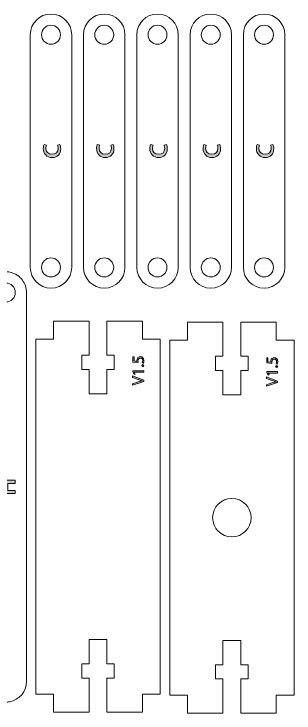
# Model space of a CAD drawing. Header units: inches. Extents: x 104 to 506, y 5 to 299.
# Drawn here: x 195.5 to 242.8, y 5.2 to 123.3 of the extents above; entities that cross this region are included whole.
import ezdxf

# ---------------------------------------------------------------- set-up
doc = ezdxf.new("R2010")
doc.units = ezdxf.units.IN
doc.header["$MEASUREMENT"] = 0
doc.layers.add('Ebene 1', color=7, linetype='Continuous')

# ---------------------------------------------------------------- blocks, each defined once
blk = doc.blocks.new('block 35')
at = {"layer": 'Ebene 1'}
h = blk.add_hatch(color=250, dxfattribs=at)
h.dxf.hatch_style = 2
h.paths.add_polyline_path([(179.39, 30.53), (181.77, 32.1), (182.06, 31.67), (179.68, 30.1)])
at = {"layer": 'Ebene 1', "lineweight": 0}
blk.add_lwpolyline([(179.39, 30.53), (181.77, 32.1), (182.06, 31.67), (179.68, 30.1), (179.39, 30.53)], dxfattribs=at)
blk = doc.blocks.new('block 36')
at = {"layer": 'Ebene 1'}
h = blk.add_hatch(color=250, dxfattribs=at)
h.dxf.hatch_style = 2
edge = h.paths.add_edge_path()
edge.add_spline(control_points=[(182.41, 63.57), (182.33, 63.4), (182.13, 63.09), (181.85, 62.83), (181.49, 62.5), (181.14, 62.35), (180.77, 62.35), (180.42, 62.36), (180.05, 62.54), (179.76, 62.86), (179.15, 63.52), (179.24, 64.38), (179.93, 65.02), (180.19, 65.26), (180.44, 65.39), (180.58, 65.43), (180.58, 65.43), (180.78, 65.05), (180.78, 65.05), (180.62, 64.99), (180.44, 64.9), (180.22, 64.7), (179.77, 64.29), (179.7, 63.73), (180.15, 63.25), (180.59, 62.77), (181.14, 62.75), (181.58, 63.15), (181.71, 63.28), (181.8, 63.39), (181.83, 63.46), (181.83, 63.46), (181.35, 63.99), (181.35, 63.99), (181.35, 63.99), (180.97, 63.65), (180.97, 63.65), (180.97, 63.65), (180.7, 63.95), (180.7, 63.95), (180.7, 63.95), (181.44, 64.63), (181.44, 64.63), (181.44, 64.63), (182.41, 63.57), (182.41, 63.57)], knot_values=[0, 0, 0, 0, 1, 1, 1, 2, 2, 2, 3, 3, 3, 4, 4, 4, 5, 5, 5, 6, 6, 6, 7, 7, 7, 8, 8, 8, 9, 9, 9, 10, 10, 10, 11, 11, 11, 12, 12, 12, 13, 13, 13, 14, 14, 14, 15, 15, 15, 15], degree=3, periodic=1)
at = {"layer": 'Ebene 1', "lineweight": 0}
blk.add_open_spline([(182.41, 63.57), (182.33, 63.4), (182.13, 63.09), (181.85, 62.83), (181.49, 62.5), (181.14, 62.35), (180.77, 62.35), (180.42, 62.36), (180.05, 62.54), (179.76, 62.86), (179.15, 63.52), (179.24, 64.38), (179.93, 65.02), (180.19, 65.26), (180.44, 65.39), (180.58, 65.43), (180.58, 65.43), (180.78, 65.05), (180.78, 65.05), (180.62, 64.99), (180.44, 64.9), (180.22, 64.7), (179.77, 64.29), (179.7, 63.73), (180.15, 63.25), (180.59, 62.77), (181.14, 62.75), (181.58, 63.15), (181.71, 63.28), (181.8, 63.39), (181.83, 63.46), (181.83, 63.46), (181.35, 63.99), (181.35, 63.99), (181.35, 63.99), (180.97, 63.65), (180.97, 63.65), (180.97, 63.65), (180.7, 63.95), (180.7, 63.95), (180.7, 63.95), (181.44, 64.63), (181.44, 64.63), (181.44, 64.63), (182.41, 63.57), (182.41, 63.57)], degree=3, knots=[0, 0, 0, 0, 1, 1, 1, 2, 2, 2, 3, 3, 3, 4, 4, 4, 5, 5, 5, 6, 6, 6, 7, 7, 7, 8, 8, 8, 9, 9, 9, 10, 10, 10, 11, 11, 11, 12, 12, 12, 13, 13, 13, 14, 14, 14, 15, 15, 15, 15], dxfattribs=at)
blk = doc.blocks.new('block 37')
at = {"layer": 'Ebene 1'}
h = blk.add_hatch(color=250, dxfattribs=at)
h.dxf.hatch_style = 2
h.paths.add_polyline_path([(192.84, 42.81), (193.98, 42.81), (193.98, 44.02), (192.84, 44.02), (192.84, 44.54), (195.69, 44.54), (195.69, 44.02), (194.43, 44.02), (194.43, 42.81), (195.69, 42.81), (195.69, 42.29), (192.84, 42.29)])
at = {"layer": 'Ebene 1', "lineweight": 0}
blk.add_lwpolyline([(192.84, 42.81), (193.98, 42.81), (193.98, 44.02), (192.84, 44.02), (192.84, 44.54), (195.69, 44.54), (195.69, 44.02), (194.43, 44.02), (194.43, 42.81), (195.69, 42.81), (195.69, 42.29), (192.84, 42.29), (192.84, 42.81)], dxfattribs=at)
blk = doc.blocks.new('block 34')
at = {"layer": 'Ebene 1', "lineweight": 0}
blk.add_lwpolyline([(171.61, 50.89), (190.59, 68.32), (190.59, 22.18), (171.61, 50.89)], dxfattribs=at)
for points, knots in [([(196.48, 78.82), (196.44, 78.86), (196.39, 78.9), (196.34, 78.94), (196.32, 78.96), (196.3, 78.98), (196.27, 79), (194.95, 80.07), (193, 80.04), (191.71, 78.86), (191.71, 78.86), (164.68, 54.03), (164.68, 54.03), (164.12, 53.51), (163.76, 52.85), (163.62, 52.15), (163.62, 52.14), (163.62, 52.13), (163.62, 52.12), (163.6, 52.02), (163.58, 51.93), (163.57, 51.84), (163.57, 51.8), (163.57, 51.77), (163.57, 51.74), (163.56, 51.67), (163.55, 51.6), (163.55, 51.53), (163.55, 51.47), (163.55, 51.41), (163.55, 51.35), (163.56, 51.31), (163.56, 51.26), (163.56, 51.22), (163.56, 51.14), (163.57, 51.06), (163.58, 50.98), (163.59, 50.95), (163.59, 50.93), (163.59, 50.9), (163.61, 50.81), (163.63, 50.71), (163.65, 50.62), (163.65, 50.61), (163.66, 50.6), (163.66, 50.59), (163.75, 50.21), (163.91, 49.85), (164.13, 49.51), (164.13, 49.51), (191.16, 8.63), (191.16, 8.63), (191.76, 7.72), (192.72, 7.18), (193.73, 7.08), (193.74, 7.08), (193.74, 7.08), (193.75, 7.08), (193.86, 7.07), (193.96, 7.07), (194.07, 7.07), (194.08, 7.07), (194.08, 7.06), (194.09, 7.06), (194.14, 7.06), (194.19, 7.07), (194.24, 7.07), (194.3, 7.07), (194.35, 7.08), (194.4, 7.08), (194.5, 7.09), (194.6, 7.1), (194.69, 7.12), (194.7, 7.12), (194.71, 7.12), (194.72, 7.12), (196.35, 7.42), (197.59, 8.85), (197.59, 10.56), (197.59, 10.56), (197.59, 76.26), (197.59, 76.26), (197.59, 77.05), (197.33, 77.77), (196.89, 78.35), (196.89, 78.36), (196.88, 78.37), (196.87, 78.39), (196.81, 78.46), (196.75, 78.53), (196.69, 78.6), (196.68, 78.62), (196.67, 78.63), (196.65, 78.65), (196.64, 78.66), (196.63, 78.67), (196.62, 78.68), (196.58, 78.73), (196.53, 78.77), (196.48, 78.82)], [0, 0, 0, 0, 1, 1, 1, 2, 2, 2, 3, 3, 3, 4, 4, 4, 5, 5, 5, 6, 6, 6, 7, 7, 7, 8, 8, 8, 9, 9, 9, 10, 10, 10, 11, 11, 11, 12, 12, 12, 13, 13, 13, 14, 14, 14, 15, 15, 15, 16, 16, 16, 17, 17, 17, 18, 18, 18, 19, 19, 19, 20, 20, 20, 21, 21, 21, 22, 22, 22, 23, 23, 23, 24, 24, 24, 25, 25, 25, 26, 26, 26, 27, 27, 27, 28, 28, 28, 29, 29, 29, 30, 30, 30, 31, 31, 31, 32, 32, 32, 33, 33, 33, 33]), ([(194.09, 77.86), (194.98, 77.86), (195.69, 77.15), (195.69, 76.26), (195.69, 75.38), (194.98, 74.66), (194.09, 74.66), (193.21, 74.66), (192.49, 75.38), (192.49, 76.26), (192.49, 77.15), (193.21, 77.86), (194.09, 77.86)], [0, 0, 0, 0, 1, 1, 1, 2, 2, 2, 3, 3, 3, 4, 4, 4, 4]), ([(166.17, 52.77), (166.9, 53.26), (167.9, 53.06), (168.38, 52.32), (168.87, 51.58), (168.67, 50.59), (167.93, 50.1), (167.2, 49.62), (166.2, 49.82), (165.72, 50.55), (165.23, 51.29), (165.43, 52.28), (166.17, 52.77)], [0, 0, 0, 0, 1, 1, 1, 2, 2, 2, 3, 3, 3, 4, 4, 4, 4])]:
    blk.add_open_spline(points, degree=3, knots=knots, dxfattribs=at)
at = {"layer": 'Ebene 1'}
for name in ['block 36', 'block 37', 'block 35']:
    blk.add_blockref(name, (0, 0), dxfattribs=at)
blk = doc.blocks.new('block 77')
at = {"layer": 'Ebene 1'}
h = blk.add_hatch(color=250, dxfattribs=at)
h.dxf.hatch_style = 2
edge = h.paths.add_edge_path()
edge.add_spline(control_points=[(239.23, 101.25), (239.3, 101.13), (239.36, 100.86), (239.36, 100.52), (239.36, 99.61), (238.79, 99.06), (237.93, 99.06), (236.99, 99.06), (236.42, 99.71), (236.42, 100.59), (236.42, 100.93), (236.49, 101.17), (236.55, 101.28), (236.55, 101.28), (236.96, 101.16), (236.96, 101.16), (236.9, 101.03), (236.85, 100.84), (236.85, 100.61), (236.85, 100.03), (237.22, 99.61), (237.9, 99.61), (238.53, 99.61), (238.93, 99.98), (238.93, 100.6), (238.93, 100.81), (238.89, 101.03), (238.82, 101.17), (238.82, 101.17), (239.23, 101.25), (239.23, 101.25)], knot_values=[0, 0, 0, 0, 1, 1, 1, 2, 2, 2, 3, 3, 3, 4, 4, 4, 5, 5, 5, 6, 6, 6, 7, 7, 7, 8, 8, 8, 9, 9, 9, 10, 10, 10, 10], degree=3, periodic=1)
at = {"layer": 'Ebene 1', "lineweight": 0}
blk.add_open_spline([(239.23, 101.25), (239.3, 101.13), (239.36, 100.86), (239.36, 100.52), (239.36, 99.61), (238.79, 99.06), (237.93, 99.06), (236.99, 99.06), (236.42, 99.71), (236.42, 100.59), (236.42, 100.93), (236.49, 101.17), (236.55, 101.28), (236.55, 101.28), (236.96, 101.16), (236.96, 101.16), (236.9, 101.03), (236.85, 100.84), (236.85, 100.61), (236.85, 100.03), (237.22, 99.61), (237.9, 99.61), (238.53, 99.61), (238.93, 99.98), (238.93, 100.6), (238.93, 100.81), (238.89, 101.03), (238.82, 101.17), (238.82, 101.17), (239.23, 101.25), (239.23, 101.25)], degree=3, knots=[0, 0, 0, 0, 1, 1, 1, 2, 2, 2, 3, 3, 3, 4, 4, 4, 5, 5, 5, 6, 6, 6, 7, 7, 7, 8, 8, 8, 9, 9, 9, 10, 10, 10, 10], dxfattribs=at)
blk = doc.blocks.new('block 76')
at = {"layer": 'Ebene 1', "lineweight": 0}
for points, knots in [([(237.72, 123.3), (239.65, 123.3), (241.22, 121.74), (241.22, 119.8), (241.22, 119.8), (241.22, 80.5), (241.22, 80.5), (241.22, 78.57), (239.65, 77), (237.72, 77), (237.72, 77), (237.72, 77), (237.72, 77), (235.79, 77), (234.22, 78.57), (234.22, 80.5), (234.22, 80.5), (234.22, 119.8), (234.22, 119.8), (234.22, 121.74), (235.78, 123.3), (237.72, 123.3), (237.72, 123.3), (237.72, 123.3), (237.72, 123.3)], [0, 0, 0, 0, 1, 1, 1, 2, 2, 2, 3, 3, 3, 4, 4, 4, 5, 5, 5, 6, 6, 6, 7, 7, 7, 8, 8, 8, 8]), ([(237.72, 121.4), (238.6, 121.4), (239.32, 120.69), (239.32, 119.8), (239.32, 118.92), (238.6, 118.2), (237.72, 118.2), (236.83, 118.2), (236.12, 118.92), (236.12, 119.8), (236.12, 120.69), (236.83, 121.4), (237.72, 121.4)], [0, 0, 0, 0, 1, 1, 1, 2, 2, 2, 3, 3, 3, 4, 4, 4, 4]), ([(237.72, 82.1), (238.6, 82.1), (239.32, 81.39), (239.32, 80.5), (239.32, 79.62), (238.6, 78.9), (237.72, 78.9), (236.83, 78.9), (236.12, 79.62), (236.12, 80.5), (236.12, 81.39), (236.83, 82.1), (237.72, 82.1)], [0, 0, 0, 0, 1, 1, 1, 2, 2, 2, 3, 3, 3, 4, 4, 4, 4])]:
    blk.add_open_spline(points, degree=3, knots=knots, dxfattribs=at)
at = {"layer": 'Ebene 1'}
blk.add_blockref('block 77', (0, 0), dxfattribs=at)
blk = doc.blocks.new('block 79')
at = {"layer": 'Ebene 1'}
h = blk.add_hatch(color=250, dxfattribs=at)
h.dxf.hatch_style = 2
edge = h.paths.add_edge_path()
edge.add_spline(control_points=[(221.23, 101.25), (221.3, 101.13), (221.36, 100.86), (221.36, 100.52), (221.36, 99.61), (220.79, 99.06), (219.93, 99.06), (218.99, 99.06), (218.42, 99.71), (218.42, 100.59), (218.42, 100.93), (218.49, 101.17), (218.55, 101.28), (218.55, 101.28), (218.96, 101.16), (218.96, 101.16), (218.9, 101.03), (218.85, 100.84), (218.85, 100.61), (218.85, 100.03), (219.22, 99.61), (219.9, 99.61), (220.53, 99.61), (220.93, 99.98), (220.93, 100.6), (220.93, 100.81), (220.89, 101.03), (220.82, 101.17), (220.82, 101.17), (221.23, 101.25), (221.23, 101.25)], knot_values=[0, 0, 0, 0, 1, 1, 1, 2, 2, 2, 3, 3, 3, 4, 4, 4, 5, 5, 5, 6, 6, 6, 7, 7, 7, 8, 8, 8, 9, 9, 9, 10, 10, 10, 10], degree=3, periodic=1)
at = {"layer": 'Ebene 1', "lineweight": 0}
blk.add_open_spline([(221.23, 101.25), (221.3, 101.13), (221.36, 100.86), (221.36, 100.52), (221.36, 99.61), (220.79, 99.06), (219.93, 99.06), (218.99, 99.06), (218.42, 99.71), (218.42, 100.59), (218.42, 100.93), (218.49, 101.17), (218.55, 101.28), (218.55, 101.28), (218.96, 101.16), (218.96, 101.16), (218.9, 101.03), (218.85, 100.84), (218.85, 100.61), (218.85, 100.03), (219.22, 99.61), (219.9, 99.61), (220.53, 99.61), (220.93, 99.98), (220.93, 100.6), (220.93, 100.81), (220.89, 101.03), (220.82, 101.17), (220.82, 101.17), (221.23, 101.25), (221.23, 101.25)], degree=3, knots=[0, 0, 0, 0, 1, 1, 1, 2, 2, 2, 3, 3, 3, 4, 4, 4, 5, 5, 5, 6, 6, 6, 7, 7, 7, 8, 8, 8, 9, 9, 9, 10, 10, 10, 10], dxfattribs=at)
blk = doc.blocks.new('block 78')
at = {"layer": 'Ebene 1', "lineweight": 0}
for points, knots in [([(219.72, 123.3), (221.65, 123.3), (223.22, 121.74), (223.22, 119.8), (223.22, 119.8), (223.22, 80.5), (223.22, 80.5), (223.22, 78.57), (221.65, 77), (219.72, 77), (219.72, 77), (219.72, 77), (219.72, 77), (217.79, 77), (216.22, 78.57), (216.22, 80.5), (216.22, 80.5), (216.22, 119.8), (216.22, 119.8), (216.22, 121.74), (217.78, 123.3), (219.72, 123.3), (219.72, 123.3), (219.72, 123.3), (219.72, 123.3)], [0, 0, 0, 0, 1, 1, 1, 2, 2, 2, 3, 3, 3, 4, 4, 4, 5, 5, 5, 6, 6, 6, 7, 7, 7, 8, 8, 8, 8]), ([(219.72, 121.4), (220.6, 121.4), (221.32, 120.69), (221.32, 119.8), (221.32, 118.92), (220.6, 118.2), (219.72, 118.2), (218.83, 118.2), (218.12, 118.92), (218.12, 119.8), (218.12, 120.69), (218.83, 121.4), (219.72, 121.4)], [0, 0, 0, 0, 1, 1, 1, 2, 2, 2, 3, 3, 3, 4, 4, 4, 4]), ([(219.72, 82.1), (220.6, 82.1), (221.32, 81.39), (221.32, 80.5), (221.32, 79.62), (220.6, 78.9), (219.72, 78.9), (218.83, 78.9), (218.12, 79.62), (218.12, 80.5), (218.12, 81.39), (218.83, 82.1), (219.72, 82.1)], [0, 0, 0, 0, 1, 1, 1, 2, 2, 2, 3, 3, 3, 4, 4, 4, 4])]:
    blk.add_open_spline(points, degree=3, knots=knots, dxfattribs=at)
at = {"layer": 'Ebene 1'}
blk.add_blockref('block 79', (0, 0), dxfattribs=at)
blk = doc.blocks.new('block 81')
at = {"layer": 'Ebene 1'}
h = blk.add_hatch(color=250, dxfattribs=at)
h.dxf.hatch_style = 2
edge = h.paths.add_edge_path()
edge.add_spline(control_points=[(230.23, 101.25), (230.3, 101.13), (230.36, 100.86), (230.36, 100.52), (230.36, 99.61), (229.79, 99.06), (228.93, 99.06), (227.99, 99.06), (227.42, 99.71), (227.42, 100.59), (227.42, 100.93), (227.49, 101.17), (227.55, 101.28), (227.55, 101.28), (227.96, 101.16), (227.96, 101.16), (227.9, 101.03), (227.85, 100.84), (227.85, 100.61), (227.85, 100.03), (228.22, 99.61), (228.9, 99.61), (229.53, 99.61), (229.93, 99.98), (229.93, 100.6), (229.93, 100.81), (229.89, 101.03), (229.82, 101.17), (229.82, 101.17), (230.23, 101.25), (230.23, 101.25)], knot_values=[0, 0, 0, 0, 1, 1, 1, 2, 2, 2, 3, 3, 3, 4, 4, 4, 5, 5, 5, 6, 6, 6, 7, 7, 7, 8, 8, 8, 9, 9, 9, 10, 10, 10, 10], degree=3, periodic=1)
at = {"layer": 'Ebene 1', "lineweight": 0}
blk.add_open_spline([(230.23, 101.25), (230.3, 101.13), (230.36, 100.86), (230.36, 100.52), (230.36, 99.61), (229.79, 99.06), (228.93, 99.06), (227.99, 99.06), (227.42, 99.71), (227.42, 100.59), (227.42, 100.93), (227.49, 101.17), (227.55, 101.28), (227.55, 101.28), (227.96, 101.16), (227.96, 101.16), (227.9, 101.03), (227.85, 100.84), (227.85, 100.61), (227.85, 100.03), (228.22, 99.61), (228.9, 99.61), (229.53, 99.61), (229.93, 99.98), (229.93, 100.6), (229.93, 100.81), (229.89, 101.03), (229.82, 101.17), (229.82, 101.17), (230.23, 101.25), (230.23, 101.25)], degree=3, knots=[0, 0, 0, 0, 1, 1, 1, 2, 2, 2, 3, 3, 3, 4, 4, 4, 5, 5, 5, 6, 6, 6, 7, 7, 7, 8, 8, 8, 9, 9, 9, 10, 10, 10, 10], dxfattribs=at)
blk = doc.blocks.new('block 80')
at = {"layer": 'Ebene 1', "lineweight": 0}
for points, knots in [([(228.72, 123.3), (230.65, 123.3), (232.22, 121.74), (232.22, 119.8), (232.22, 119.8), (232.22, 80.5), (232.22, 80.5), (232.22, 78.57), (230.65, 77), (228.72, 77), (228.72, 77), (228.72, 77), (228.72, 77), (226.79, 77), (225.22, 78.57), (225.22, 80.5), (225.22, 80.5), (225.22, 119.8), (225.22, 119.8), (225.22, 121.74), (226.78, 123.3), (228.72, 123.3), (228.72, 123.3), (228.72, 123.3), (228.72, 123.3)], [0, 0, 0, 0, 1, 1, 1, 2, 2, 2, 3, 3, 3, 4, 4, 4, 5, 5, 5, 6, 6, 6, 7, 7, 7, 8, 8, 8, 8]), ([(228.72, 121.4), (229.6, 121.4), (230.32, 120.69), (230.32, 119.8), (230.32, 118.92), (229.6, 118.2), (228.72, 118.2), (227.83, 118.2), (227.12, 118.92), (227.12, 119.8), (227.12, 120.69), (227.83, 121.4), (228.72, 121.4)], [0, 0, 0, 0, 1, 1, 1, 2, 2, 2, 3, 3, 3, 4, 4, 4, 4]), ([(228.72, 82.1), (229.6, 82.1), (230.32, 81.39), (230.32, 80.5), (230.32, 79.62), (229.6, 78.9), (228.72, 78.9), (227.83, 78.9), (227.12, 79.62), (227.12, 80.5), (227.12, 81.39), (227.83, 82.1), (228.72, 82.1)], [0, 0, 0, 0, 1, 1, 1, 2, 2, 2, 3, 3, 3, 4, 4, 4, 4])]:
    blk.add_open_spline(points, degree=3, knots=knots, dxfattribs=at)
at = {"layer": 'Ebene 1'}
blk.add_blockref('block 81', (0, 0), dxfattribs=at)
blk = doc.blocks.new('block 83')
at = {"layer": 'Ebene 1'}
h = blk.add_hatch(color=250, dxfattribs=at)
h.dxf.hatch_style = 2
edge = h.paths.add_edge_path()
edge.add_spline(control_points=[(203.23, 101.25), (203.3, 101.13), (203.36, 100.86), (203.36, 100.52), (203.36, 99.61), (202.79, 99.06), (201.93, 99.06), (200.99, 99.06), (200.42, 99.71), (200.42, 100.59), (200.42, 100.93), (200.49, 101.17), (200.55, 101.28), (200.55, 101.28), (200.96, 101.16), (200.96, 101.16), (200.9, 101.03), (200.85, 100.84), (200.85, 100.61), (200.85, 100.03), (201.22, 99.61), (201.9, 99.61), (202.53, 99.61), (202.93, 99.98), (202.93, 100.6), (202.93, 100.81), (202.89, 101.03), (202.82, 101.17), (202.82, 101.17), (203.23, 101.25), (203.23, 101.25)], knot_values=[0, 0, 0, 0, 1, 1, 1, 2, 2, 2, 3, 3, 3, 4, 4, 4, 5, 5, 5, 6, 6, 6, 7, 7, 7, 8, 8, 8, 9, 9, 9, 10, 10, 10, 10], degree=3, periodic=1)
at = {"layer": 'Ebene 1', "lineweight": 0}
blk.add_open_spline([(203.23, 101.25), (203.3, 101.13), (203.36, 100.86), (203.36, 100.52), (203.36, 99.61), (202.79, 99.06), (201.93, 99.06), (200.99, 99.06), (200.42, 99.71), (200.42, 100.59), (200.42, 100.93), (200.49, 101.17), (200.55, 101.28), (200.55, 101.28), (200.96, 101.16), (200.96, 101.16), (200.9, 101.03), (200.85, 100.84), (200.85, 100.61), (200.85, 100.03), (201.22, 99.61), (201.9, 99.61), (202.53, 99.61), (202.93, 99.98), (202.93, 100.6), (202.93, 100.81), (202.89, 101.03), (202.82, 101.17), (202.82, 101.17), (203.23, 101.25), (203.23, 101.25)], degree=3, knots=[0, 0, 0, 0, 1, 1, 1, 2, 2, 2, 3, 3, 3, 4, 4, 4, 5, 5, 5, 6, 6, 6, 7, 7, 7, 8, 8, 8, 9, 9, 9, 10, 10, 10, 10], dxfattribs=at)
blk = doc.blocks.new('block 82')
at = {"layer": 'Ebene 1', "lineweight": 0}
for points, knots in [([(201.72, 123.3), (203.65, 123.3), (205.22, 121.74), (205.22, 119.8), (205.22, 119.8), (205.22, 80.5), (205.22, 80.5), (205.22, 78.57), (203.65, 77), (201.72, 77), (201.72, 77), (201.72, 77), (201.72, 77), (199.79, 77), (198.22, 78.57), (198.22, 80.5), (198.22, 80.5), (198.22, 119.8), (198.22, 119.8), (198.22, 121.74), (199.79, 123.3), (201.72, 123.3), (201.72, 123.3), (201.72, 123.3), (201.72, 123.3)], [0, 0, 0, 0, 1, 1, 1, 2, 2, 2, 3, 3, 3, 4, 4, 4, 5, 5, 5, 6, 6, 6, 7, 7, 7, 8, 8, 8, 8]), ([(201.72, 121.4), (202.6, 121.4), (203.32, 120.69), (203.32, 119.8), (203.32, 118.92), (202.6, 118.2), (201.72, 118.2), (200.83, 118.2), (200.12, 118.92), (200.12, 119.8), (200.12, 120.69), (200.83, 121.4), (201.72, 121.4)], [0, 0, 0, 0, 1, 1, 1, 2, 2, 2, 3, 3, 3, 4, 4, 4, 4]), ([(201.72, 82.1), (202.6, 82.1), (203.32, 81.39), (203.32, 80.5), (203.32, 79.62), (202.6, 78.9), (201.72, 78.9), (200.83, 78.9), (200.12, 79.62), (200.12, 80.5), (200.12, 81.39), (200.83, 82.1), (201.72, 82.1)], [0, 0, 0, 0, 1, 1, 1, 2, 2, 2, 3, 3, 3, 4, 4, 4, 4])]:
    blk.add_open_spline(points, degree=3, knots=knots, dxfattribs=at)
at = {"layer": 'Ebene 1'}
blk.add_blockref('block 83', (0, 0), dxfattribs=at)
blk = doc.blocks.new('block 109')
at = {"layer": 'Ebene 1'}
h = blk.add_hatch(color=250, dxfattribs=at)
h.dxf.hatch_style = 2
edge = h.paths.add_edge_path()
edge.add_spline(control_points=[(212.23, 101.25), (212.3, 101.13), (212.36, 100.86), (212.36, 100.52), (212.36, 99.61), (211.79, 99.06), (210.93, 99.06), (209.99, 99.06), (209.42, 99.71), (209.42, 100.59), (209.42, 100.93), (209.49, 101.17), (209.55, 101.28), (209.55, 101.28), (209.96, 101.16), (209.96, 101.16), (209.9, 101.03), (209.85, 100.84), (209.85, 100.61), (209.85, 100.03), (210.22, 99.61), (210.9, 99.61), (211.53, 99.61), (211.93, 99.98), (211.93, 100.6), (211.93, 100.81), (211.89, 101.03), (211.82, 101.17), (211.82, 101.17), (212.23, 101.25), (212.23, 101.25)], knot_values=[0, 0, 0, 0, 1, 1, 1, 2, 2, 2, 3, 3, 3, 4, 4, 4, 5, 5, 5, 6, 6, 6, 7, 7, 7, 8, 8, 8, 9, 9, 9, 10, 10, 10, 10], degree=3, periodic=1)
at = {"layer": 'Ebene 1', "lineweight": 0}
blk.add_open_spline([(212.23, 101.25), (212.3, 101.13), (212.36, 100.86), (212.36, 100.52), (212.36, 99.61), (211.79, 99.06), (210.93, 99.06), (209.99, 99.06), (209.42, 99.71), (209.42, 100.59), (209.42, 100.93), (209.49, 101.17), (209.55, 101.28), (209.55, 101.28), (209.96, 101.16), (209.96, 101.16), (209.9, 101.03), (209.85, 100.84), (209.85, 100.61), (209.85, 100.03), (210.22, 99.61), (210.9, 99.61), (211.53, 99.61), (211.93, 99.98), (211.93, 100.6), (211.93, 100.81), (211.89, 101.03), (211.82, 101.17), (211.82, 101.17), (212.23, 101.25), (212.23, 101.25)], degree=3, knots=[0, 0, 0, 0, 1, 1, 1, 2, 2, 2, 3, 3, 3, 4, 4, 4, 5, 5, 5, 6, 6, 6, 7, 7, 7, 8, 8, 8, 9, 9, 9, 10, 10, 10, 10], dxfattribs=at)
blk = doc.blocks.new('block 108')
at = {"layer": 'Ebene 1', "lineweight": 0}
for points, knots in [([(210.72, 123.3), (212.65, 123.3), (214.22, 121.74), (214.22, 119.8), (214.22, 119.8), (214.22, 80.5), (214.22, 80.5), (214.22, 78.57), (212.65, 77), (210.72, 77), (210.72, 77), (210.72, 77), (210.72, 77), (208.79, 77), (207.22, 78.57), (207.22, 80.5), (207.22, 80.5), (207.22, 119.8), (207.22, 119.8), (207.22, 121.74), (208.79, 123.3), (210.72, 123.3), (210.72, 123.3), (210.72, 123.3), (210.72, 123.3)], [0, 0, 0, 0, 1, 1, 1, 2, 2, 2, 3, 3, 3, 4, 4, 4, 5, 5, 5, 6, 6, 6, 7, 7, 7, 8, 8, 8, 8]), ([(210.72, 121.4), (211.6, 121.4), (212.32, 120.69), (212.32, 119.8), (212.32, 118.92), (211.6, 118.2), (210.72, 118.2), (209.83, 118.2), (209.12, 118.92), (209.12, 119.8), (209.12, 120.69), (209.83, 121.4), (210.72, 121.4)], [0, 0, 0, 0, 1, 1, 1, 2, 2, 2, 3, 3, 3, 4, 4, 4, 4]), ([(210.72, 82.1), (211.6, 82.1), (212.32, 81.39), (212.32, 80.5), (212.32, 79.62), (211.6, 78.9), (210.72, 78.9), (209.83, 78.9), (209.12, 79.62), (209.12, 80.5), (209.12, 81.39), (209.83, 82.1), (210.72, 82.1)], [0, 0, 0, 0, 1, 1, 1, 2, 2, 2, 3, 3, 3, 4, 4, 4, 4])]:
    blk.add_open_spline(points, degree=3, knots=knots, dxfattribs=at)
at = {"layer": 'Ebene 1'}
blk.add_blockref('block 109', (0, 0), dxfattribs=at)
blk = doc.blocks.new('block 225')
at = {"layer": 'Ebene 1'}
h = blk.add_hatch(color=250, dxfattribs=at)
h.dxf.hatch_style = 2
edge = h.paths.add_edge_path()
edge.add_spline(control_points=[(215.77, 65.4), (215.77, 65.4), (215.77, 64.7), (215.77, 64.7), (215.77, 64.7), (216.24, 64.63), (216.24, 64.63), (216.23, 64.67), (216.23, 64.71), (216.23, 64.78), (216.23, 64.92), (216.26, 65.06), (216.33, 65.18), (216.41, 65.32), (216.57, 65.44), (216.8, 65.44), (217.16, 65.44), (217.42, 65.15), (217.42, 64.76), (217.42, 64.56), (217.37, 64.39), (217.31, 64.3), (217.31, 64.3), (217.12, 64.36), (217.12, 64.36), (217.17, 64.44), (217.22, 64.59), (217.22, 64.75), (217.22, 64.99), (217.07, 65.19), (216.83, 65.19), (216.59, 65.18), (216.42, 65.03), (216.42, 64.66), (216.42, 64.56), (216.43, 64.47), (216.44, 64.41), (216.44, 64.41), (215.56, 64.52), (215.56, 64.52), (215.56, 64.52), (215.56, 65.4), (215.56, 65.4), (215.56, 65.4), (215.77, 65.4), (215.77, 65.4)], knot_values=[0, 0, 0, 0, 1, 1, 1, 2, 2, 2, 3, 3, 3, 4, 4, 4, 5, 5, 5, 6, 6, 6, 7, 7, 7, 8, 8, 8, 9, 9, 9, 10, 10, 10, 11, 11, 11, 12, 12, 12, 13, 13, 13, 14, 14, 14, 15, 15, 15, 15], degree=3, periodic=1)
h = blk.add_hatch(color=250, dxfattribs=at)
h.dxf.hatch_style = 2
edge = h.paths.add_edge_path()
edge.add_spline(control_points=[(217.25, 63.74), (217.14, 63.74), (217.07, 63.81), (217.07, 63.91), (217.07, 64.01), (217.14, 64.08), (217.25, 64.08), (217.35, 64.08), (217.42, 64.01), (217.42, 63.91), (217.42, 63.81), (217.35, 63.74), (217.25, 63.74)], knot_values=[0, 0, 0, 0, 1, 1, 1, 2, 2, 2, 3, 3, 3, 4, 4, 4, 4], degree=3, periodic=1)
h = blk.add_hatch(color=250, dxfattribs=at)
h.dxf.hatch_style = 2
h.paths.add_polyline_path([(215.79, 62.81), (215.79, 62.81), (215.96, 62.49), (215.77, 62.44), (215.56, 62.84), (215.56, 63.05), (217.39, 63.05), (217.39, 62.81)])
h = blk.add_hatch(color=250, dxfattribs=at)
h.dxf.hatch_style = 2
edge = h.paths.add_edge_path()
edge.add_spline(control_points=[(217.39, 61.21), (217.39, 61.21), (215.49, 60.59), (215.49, 60.59), (215.49, 60.59), (215.49, 60.85), (215.49, 60.85), (215.49, 60.85), (216.43, 61.15), (216.43, 61.15), (216.68, 61.23), (216.92, 61.3), (217.14, 61.35), (217.14, 61.35), (217.14, 61.36), (217.14, 61.36), (216.92, 61.41), (216.68, 61.49), (216.43, 61.57), (216.43, 61.57), (215.49, 61.89), (215.49, 61.89), (215.49, 61.89), (215.49, 62.16), (215.49, 62.16), (215.49, 62.16), (217.39, 61.48), (217.39, 61.48), (217.39, 61.48), (217.39, 61.21), (217.39, 61.21)], knot_values=[0, 0, 0, 0, 1, 1, 1, 2, 2, 2, 3, 3, 3, 4, 4, 4, 5, 5, 5, 6, 6, 6, 7, 7, 7, 8, 8, 8, 9, 9, 9, 10, 10, 10, 10], degree=3, periodic=1)
at = {"layer": 'Ebene 1', "lineweight": 0}
blk.add_lwpolyline([(215.79, 62.81), (215.79, 62.81), (215.96, 62.49), (215.77, 62.44), (215.56, 62.84), (215.56, 63.05), (217.39, 63.05), (217.39, 62.81), (215.79, 62.81)], dxfattribs=at)
for points, knots in [([(215.77, 65.4), (215.77, 65.4), (215.77, 64.7), (215.77, 64.7), (215.77, 64.7), (216.24, 64.63), (216.24, 64.63), (216.23, 64.67), (216.23, 64.71), (216.23, 64.78), (216.23, 64.92), (216.26, 65.06), (216.33, 65.18), (216.41, 65.32), (216.57, 65.44), (216.8, 65.44), (217.16, 65.44), (217.42, 65.15), (217.42, 64.76), (217.42, 64.56), (217.37, 64.39), (217.31, 64.3), (217.31, 64.3), (217.12, 64.36), (217.12, 64.36), (217.17, 64.44), (217.22, 64.59), (217.22, 64.75), (217.22, 64.99), (217.07, 65.19), (216.83, 65.19), (216.59, 65.18), (216.42, 65.03), (216.42, 64.66), (216.42, 64.56), (216.43, 64.47), (216.44, 64.41), (216.44, 64.41), (215.56, 64.52), (215.56, 64.52), (215.56, 64.52), (215.56, 65.4), (215.56, 65.4), (215.56, 65.4), (215.77, 65.4), (215.77, 65.4)], [0, 0, 0, 0, 1, 1, 1, 2, 2, 2, 3, 3, 3, 4, 4, 4, 5, 5, 5, 6, 6, 6, 7, 7, 7, 8, 8, 8, 9, 9, 9, 10, 10, 10, 11, 11, 11, 12, 12, 12, 13, 13, 13, 14, 14, 14, 15, 15, 15, 15]), ([(217.25, 63.74), (217.14, 63.74), (217.07, 63.81), (217.07, 63.91), (217.07, 64.01), (217.14, 64.08), (217.25, 64.08), (217.35, 64.08), (217.42, 64.01), (217.42, 63.91), (217.42, 63.81), (217.35, 63.74), (217.25, 63.74)], [0, 0, 0, 0, 1, 1, 1, 2, 2, 2, 3, 3, 3, 4, 4, 4, 4]), ([(217.39, 61.21), (217.39, 61.21), (215.49, 60.59), (215.49, 60.59), (215.49, 60.59), (215.49, 60.85), (215.49, 60.85), (215.49, 60.85), (216.43, 61.15), (216.43, 61.15), (216.68, 61.23), (216.92, 61.3), (217.14, 61.35), (217.14, 61.35), (217.14, 61.36), (217.14, 61.36), (216.92, 61.41), (216.68, 61.49), (216.43, 61.57), (216.43, 61.57), (215.49, 61.89), (215.49, 61.89), (215.49, 61.89), (215.49, 62.16), (215.49, 62.16), (215.49, 62.16), (217.39, 61.48), (217.39, 61.48), (217.39, 61.48), (217.39, 61.21), (217.39, 61.21)], [0, 0, 0, 0, 1, 1, 1, 2, 2, 2, 3, 3, 3, 4, 4, 4, 5, 5, 5, 6, 6, 6, 7, 7, 7, 8, 8, 8, 9, 9, 9, 10, 10, 10, 10])]:
    blk.add_open_spline(points, degree=3, knots=knots, dxfattribs=at)
blk = doc.blocks.new('block 224')
at = {"layer": 'Ebene 1', "lineweight": 0}
blk.add_lwpolyline([(208.17, 71.4), (202.17, 71.4), (202.17, 68.4), (199.17, 68.4), (199.17, 48.98), (199.17, 32.23), (199.17, 8.4), (202.17, 8.4), (202.17, 5.4), (208.17, 5.4), (208.17, 11.14), (206.92, 11.14), (206.92, 13.54), (208.17, 13.54), (208.17, 17.65), (211.17, 17.65), (211.17, 13.54), (212.42, 13.54), (212.42, 11.14), (211.17, 11.14), (211.17, 5.4), (217.17, 5.4), (217.17, 8.4), (220.17, 8.4), (220.17, 32.23), (220.17, 48.98), (220.17, 68.4), (217.17, 68.4), (217.17, 71.4), (211.17, 71.4), (211.17, 65.65), (212.42, 65.65), (212.42, 63.25), (211.17, 63.25), (211.17, 59.15), (208.17, 59.15), (208.17, 63.25), (206.92, 63.25), (206.92, 65.65), (208.17, 65.65), (208.17, 71.4)], dxfattribs=at)
at = {"layer": 'Ebene 1'}
blk.add_blockref('block 225', (0, 0), dxfattribs=at)
blk = doc.blocks.new('block 227')
at = {"layer": 'Ebene 1'}
h = blk.add_hatch(color=250, dxfattribs=at)
h.dxf.hatch_style = 2
edge = h.paths.add_edge_path()
edge.add_spline(control_points=[(238.38, 65.24), (238.38, 65.24), (238.38, 64.54), (238.38, 64.54), (238.38, 64.54), (238.86, 64.47), (238.86, 64.47), (238.85, 64.51), (238.84, 64.55), (238.84, 64.62), (238.84, 64.76), (238.88, 64.9), (238.94, 65.01), (239.02, 65.16), (239.18, 65.27), (239.41, 65.27), (239.77, 65.27), (240.04, 64.99), (240.04, 64.59), (240.04, 64.39), (239.98, 64.22), (239.93, 64.13), (239.93, 64.13), (239.74, 64.2), (239.74, 64.2), (239.78, 64.27), (239.84, 64.42), (239.84, 64.59), (239.84, 64.82), (239.69, 65.02), (239.44, 65.02), (239.21, 65.02), (239.04, 64.86), (239.04, 64.5), (239.04, 64.39), (239.05, 64.31), (239.06, 64.24), (239.06, 64.24), (238.18, 64.36), (238.18, 64.36), (238.18, 64.36), (238.18, 65.24), (238.18, 65.24), (238.18, 65.24), (238.38, 65.24), (238.38, 65.24)], knot_values=[0, 0, 0, 0, 1, 1, 1, 2, 2, 2, 3, 3, 3, 4, 4, 4, 5, 5, 5, 6, 6, 6, 7, 7, 7, 8, 8, 8, 9, 9, 9, 10, 10, 10, 11, 11, 11, 12, 12, 12, 13, 13, 13, 14, 14, 14, 15, 15, 15, 15], degree=3, periodic=1)
h = blk.add_hatch(color=250, dxfattribs=at)
h.dxf.hatch_style = 2
edge = h.paths.add_edge_path()
edge.add_spline(control_points=[(239.86, 63.58), (239.76, 63.58), (239.68, 63.65), (239.68, 63.75), (239.68, 63.85), (239.76, 63.91), (239.86, 63.91), (239.96, 63.91), (240.04, 63.85), (240.04, 63.74), (240.04, 63.65), (239.96, 63.58), (239.86, 63.58)], knot_values=[0, 0, 0, 0, 1, 1, 1, 2, 2, 2, 3, 3, 3, 4, 4, 4, 4], degree=3, periodic=1)
h = blk.add_hatch(color=250, dxfattribs=at)
h.dxf.hatch_style = 2
h.paths.add_polyline_path([(238.41, 62.65), (238.41, 62.64), (238.58, 62.33), (238.39, 62.28), (238.18, 62.68), (238.18, 62.89), (240.01, 62.89), (240.01, 62.65)])
h = blk.add_hatch(color=250, dxfattribs=at)
h.dxf.hatch_style = 2
edge = h.paths.add_edge_path()
edge.add_spline(control_points=[(240.01, 61.04), (240.01, 61.04), (238.11, 60.42), (238.11, 60.42), (238.11, 60.42), (238.11, 60.69), (238.11, 60.69), (238.11, 60.69), (239.04, 60.98), (239.04, 60.98), (239.3, 61.06), (239.53, 61.13), (239.76, 61.18), (239.76, 61.18), (239.76, 61.19), (239.76, 61.19), (239.54, 61.24), (239.3, 61.32), (239.05, 61.41), (239.05, 61.41), (238.11, 61.73), (238.11, 61.73), (238.11, 61.73), (238.11, 61.99), (238.11, 61.99), (238.11, 61.99), (240.01, 61.31), (240.01, 61.31), (240.01, 61.31), (240.01, 61.04), (240.01, 61.04)], knot_values=[0, 0, 0, 0, 1, 1, 1, 2, 2, 2, 3, 3, 3, 4, 4, 4, 5, 5, 5, 6, 6, 6, 7, 7, 7, 8, 8, 8, 9, 9, 9, 10, 10, 10, 10], degree=3, periodic=1)
at = {"layer": 'Ebene 1', "lineweight": 0}
blk.add_lwpolyline([(238.41, 62.65), (238.41, 62.64), (238.58, 62.33), (238.39, 62.28), (238.18, 62.68), (238.18, 62.89), (240.01, 62.89), (240.01, 62.65), (238.41, 62.65)], dxfattribs=at)
for points, knots in [([(238.38, 65.24), (238.38, 65.24), (238.38, 64.54), (238.38, 64.54), (238.38, 64.54), (238.86, 64.47), (238.86, 64.47), (238.85, 64.51), (238.84, 64.55), (238.84, 64.62), (238.84, 64.76), (238.88, 64.9), (238.94, 65.01), (239.02, 65.16), (239.18, 65.27), (239.41, 65.27), (239.77, 65.27), (240.04, 64.99), (240.04, 64.59), (240.04, 64.39), (239.98, 64.22), (239.93, 64.13), (239.93, 64.13), (239.74, 64.2), (239.74, 64.2), (239.78, 64.27), (239.84, 64.42), (239.84, 64.59), (239.84, 64.82), (239.69, 65.02), (239.44, 65.02), (239.21, 65.02), (239.04, 64.86), (239.04, 64.5), (239.04, 64.39), (239.05, 64.31), (239.06, 64.24), (239.06, 64.24), (238.18, 64.36), (238.18, 64.36), (238.18, 64.36), (238.18, 65.24), (238.18, 65.24), (238.18, 65.24), (238.38, 65.24), (238.38, 65.24)], [0, 0, 0, 0, 1, 1, 1, 2, 2, 2, 3, 3, 3, 4, 4, 4, 5, 5, 5, 6, 6, 6, 7, 7, 7, 8, 8, 8, 9, 9, 9, 10, 10, 10, 11, 11, 11, 12, 12, 12, 13, 13, 13, 14, 14, 14, 15, 15, 15, 15]), ([(239.86, 63.58), (239.76, 63.58), (239.68, 63.65), (239.68, 63.75), (239.68, 63.85), (239.76, 63.91), (239.86, 63.91), (239.96, 63.91), (240.04, 63.85), (240.04, 63.74), (240.04, 63.65), (239.96, 63.58), (239.86, 63.58)], [0, 0, 0, 0, 1, 1, 1, 2, 2, 2, 3, 3, 3, 4, 4, 4, 4]), ([(240.01, 61.04), (240.01, 61.04), (238.11, 60.42), (238.11, 60.42), (238.11, 60.42), (238.11, 60.69), (238.11, 60.69), (238.11, 60.69), (239.04, 60.98), (239.04, 60.98), (239.3, 61.06), (239.53, 61.13), (239.76, 61.18), (239.76, 61.18), (239.76, 61.19), (239.76, 61.19), (239.54, 61.24), (239.3, 61.32), (239.05, 61.41), (239.05, 61.41), (238.11, 61.73), (238.11, 61.73), (238.11, 61.73), (238.11, 61.99), (238.11, 61.99), (238.11, 61.99), (240.01, 61.31), (240.01, 61.31), (240.01, 61.31), (240.01, 61.04), (240.01, 61.04)], [0, 0, 0, 0, 1, 1, 1, 2, 2, 2, 3, 3, 3, 4, 4, 4, 5, 5, 5, 6, 6, 6, 7, 7, 7, 8, 8, 8, 9, 9, 9, 10, 10, 10, 10])]:
    blk.add_open_spline(points, degree=3, knots=knots, dxfattribs=at)
blk = doc.blocks.new('block 226')
at = {"layer": 'Ebene 1', "lineweight": 0}
blk.add_lwpolyline([(230.78, 71.23), (224.78, 71.23), (224.78, 68.23), (221.78, 68.23), (221.78, 48.81), (221.78, 32.06), (221.78, 8.23), (224.78, 8.23), (224.78, 5.23), (230.78, 5.23), (230.78, 10.98), (229.53, 10.98), (229.53, 13.38), (230.78, 13.38), (230.78, 17.48), (233.78, 17.48), (233.78, 13.38), (235.03, 13.38), (235.03, 10.98), (233.78, 10.98), (233.78, 5.23), (239.78, 5.23), (239.78, 8.23), (242.78, 8.23), (242.78, 32.06), (242.78, 48.81), (242.78, 68.23), (239.78, 68.23), (239.78, 71.23), (233.78, 71.23), (233.78, 65.48), (235.03, 65.48), (235.03, 63.08), (233.78, 63.08), (233.78, 58.98), (230.78, 58.98), (230.78, 63.08), (229.53, 63.08), (229.53, 65.48), (230.78, 65.48), (230.78, 71.23)], dxfattribs=at)
blk.add_open_spline([(235.53, 38.23), (235.53, 36.44), (234.08, 34.98), (232.28, 34.98), (230.49, 34.98), (229.03, 36.44), (229.03, 38.23), (229.03, 40.03), (230.49, 41.48), (232.28, 41.48), (234.08, 41.48), (235.53, 40.03), (235.53, 38.23)], degree=3, knots=[0, 0, 0, 0, 1, 1, 1, 2, 2, 2, 3, 3, 3, 4, 4, 4, 4], dxfattribs=at)
at = {"layer": 'Ebene 1'}
blk.add_blockref('block 227', (0, 0), dxfattribs=at)

msp = doc.modelspace()

# ---------------------------------------------------------------- block references
at = {"layer": 'Ebene 1'}
for name in ['block 82', 'block 108', 'block 78', 'block 80', 'block 76', 'block 34', 'block 224', 'block 226']:
    msp.add_blockref(name, (0, 0), dxfattribs=at)

doc.saveas('drawing.dxf')
